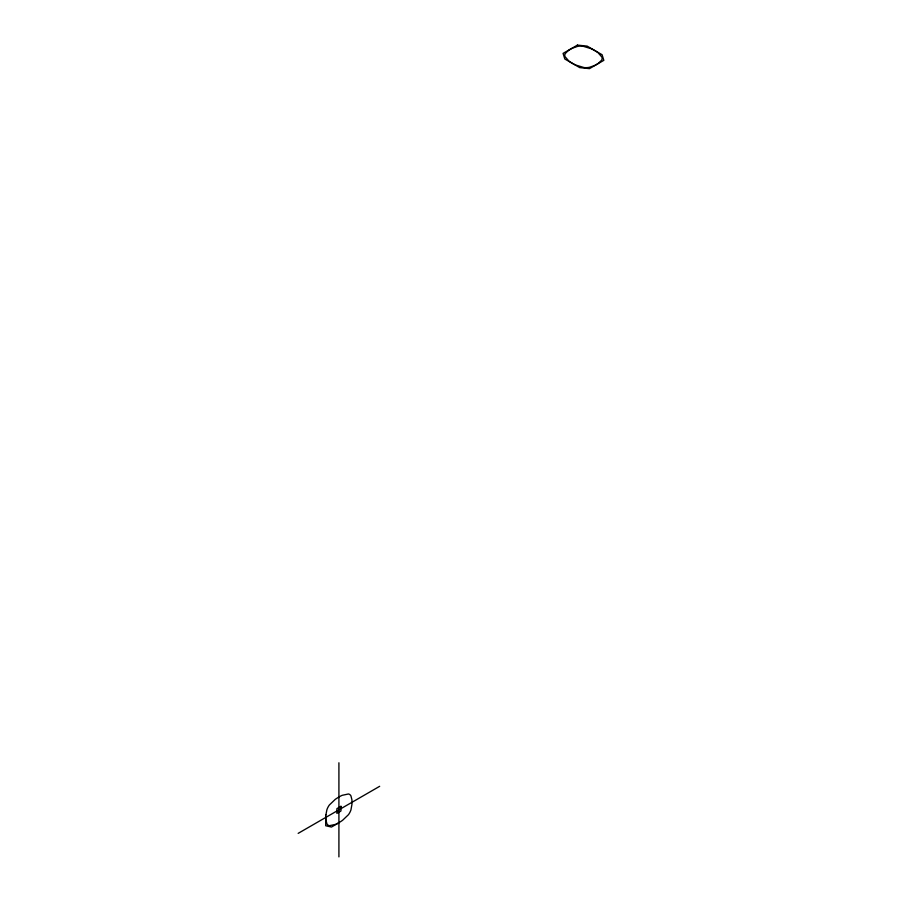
<?xml version="1.0" encoding="UTF-8"?>
<svg xmlns="http://www.w3.org/2000/svg" width="902" height="902" viewBox="0 0 902 902"><rect width="100%" height="100%" fill="white"/><g stroke="black" fill="none" stroke-linecap="round" stroke-linejoin="round"><path stroke-width="1.35" d="M298.167 833.369L379.674 786.307M338.915 822.737L331.462 827.044L325.712 825.747L325.712 817.46M338.915 762.776L338.915 856.9M325.904 814.878L325.87 815.385A32.878 18.976 -60 0 0 325.904 819.828L326.896 823.774A10.621 6.134 -60 0 0 329.365 825.702L335.747 824.338A48.528 28.018 -60 0 0 342.534 820.346L348.465 814.675A10.621 6.134 -60 0 0 350.946 809.895L351.96 804.291A32.878 18.976 -60 0 0 351.927 799.848L350.946 795.902A10.621 6.134 -60 0 0 348.465 793.974L342.095 795.338A48.528 28.018 -60 0 0 335.296 799.33L329.365 805.001A10.621 6.134 -60 0 0 326.885 809.782L325.904 814.878M565.565 53.128L565.374 53.421A10.621 6.134 0 0 0 564.945 56.533L568.914 61.088A48.528 28.018 0 0 0 575.679 65.023L584.045 67.56A10.621 6.134 0 0 0 589.423 67.312L594.317 65.621A32.878 18.976 0 0 0 598.218 63.411L601.533 60.31A10.621 6.134 0 0 0 601.972 57.209L597.992 52.654A48.528 28.018 0 0 0 591.227 48.719L582.861 46.182A10.621 6.134 0 0 0 577.483 46.419L572.59 48.122A32.878 18.976 0 0 0 568.688 50.332L565.565 53.128M577.427 45.1L563.073 53.387L564.821 59.013L579.738 67.627L589.48 68.642L603.833 60.344L602.085 54.718L587.168 46.115L577.427 45.1M340.956 806.309L336.886 808.666L336.886 813.367L340.956 811.011L340.956 806.309"/></g></svg>
